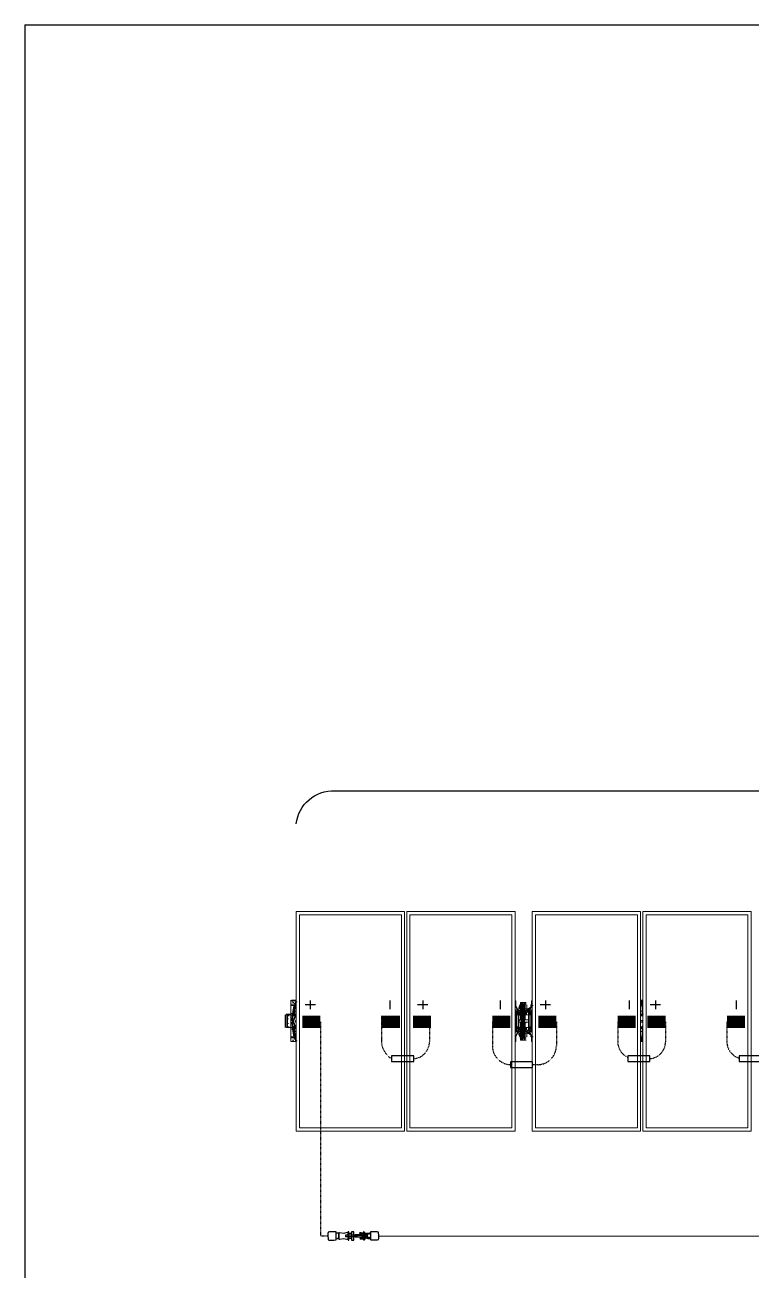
# Model space of a CAD drawing. Header units: feet. Extents: x -9903 to 12307, y -41 to 4121.
# Drawn here: x 0 to 299, y 3607 to 4121 of the extents above; entities that cross this region are included whole.
import ezdxf
from ezdxf.lldxf.tags import DXFTag

# ---------------------------------------------------------------- set-up
doc = ezdxf.new("R2010")
doc.units = ezdxf.units.FT
doc.header["$MEASUREMENT"] = 0
doc.linetypes.add('HIDDEN', pattern=[0.375, 0.25, -0.125])
for name, color, linetype in [('E-HARN-COMP', 8, 'Continuous'), ('E-TRNK-CABL-NEG', 6, 'HIDDEN'), ('E-TRUNK-CABLE-POS', 6, 'HIDDEN'), ('G-ANNO-TEXT', 1, 'Continuous'), ('Polarity-Text', 7, 'Continuous'), ('PV-DC-CABL-UG-', 10, 'DC-')]:
    doc.layers.add(name, color=color, linetype=linetype)
doc.styles.add('NEI-A', font='arial.ttf')
tags = doc.linetypes.add('DC-', pattern='A,0.176989,-0.049113,["DC-",NEI-A,S=0.1,R=0,X=0,Y=-0.05],-0.049113,-0.250887,0.176989', length=0.703091).pattern_tags.tags
tags[6] = DXFTag(74, 10)

# ---------------------------------------------------------------- blocks, each defined once
blk = doc.blocks.new('A$C4742fff2')
at = {"lineweight": 5}
for points in [[(0.0233, 0.4666), (0.2533, 0.4666), (0.2533, 0), (0.0233, 0)], [(0.2467, 0.46), (0.2467, 0.0067), (0.03, 0.0067), (0.03, 0.46)], [(0.4883, 0.4666), (0.2583, 0.4666), (0.2583, 0), (0.4883, 0)], [(0.4816, 0.46), (0.4816, 0.0067), (0.265, 0.0067), (0.265, 0.46)], [(0.525, 0.4666), (0.525, 0), (0.755, 0), (0.755, 0.4666)], [(0.5316, 0.46), (0.7483, 0.46), (0.7483, 0.0067), (0.5316, 0.0067)], [(0.76, 0), (0.99, 0), (0.99, 0.4666), (0.76, 0.4666)], [(0.7666, 0.0067), (0.7666, 0.46), (0.9833, 0.46), (0.9833, 0.0067)], [(0.4983, 0.2683), (0.4983, 0.26), (0.5, 0.26), (0.5, 0.2683)], [(0.5033, 0.2717), (0.5016, 0.2717), (0.5, 0.2717), (0.5, 0.27), (0.5016, 0.27), (0.5033, 0.27), (0.505, 0.27), (0.505, 0.2683), (0.505, 0.2483), (0.5066, 0.2483), (0.5066, 0.2683), (0.5083, 0.2683), (0.5083, 0.27), (0.51, 0.2717), (0.51, 0.2733), (0.5066, 0.2733), (0.5016, 0.2733), (0.5033, 0.2717), (0.505, 0.2717)], [(0.5033, 0.2733), (0.5016, 0.2733)], [(0.505, 0.2717), (0.5033, 0.2717)], [(0.5083, 0.27), (0.5066, 0.27)], [(0.0067, 0.2467), (0.0067, 0.245), (0.0067, 0.2467), (0.0083, 0.2467), (0.005, 0.2467), (0.005, 0.245), (0.005, 0.2433), (0.005, 0.245), (0.0067, 0.245)], [(0.0117, 0.2467), (0.01, 0.2467)], [(0.02, 0.245), (0.0183, 0.245)], [(0.0217, 0.245), (0.02, 0.245)], [(0.4933, 0.25), (0.4916, 0.2483), (0.4933, 0.2467), (0.495, 0.2483)], [(0.4933, 0.25), (0.4916, 0.25), (0.4916, 0.2483), (0.4916, 0.2467), (0.4933, 0.2467), (0.495, 0.2467), (0.495, 0.2483), (0.495, 0.25)], [(0.4933, 0.255), (0.495, 0.255)], [(0.495, 0.2483), (0.4933, 0.2483)], [(0.495, 0.2483), (0.4933, 0.2483)], [(0.5, 0.2483), (0.4983, 0.2483), (0.4966, 0.2483), (0.5, 0.2483), (0.5016, 0.2483)], [(0.5033, 0.2183), (0.5033, 0.2483), (0.5016, 0.2483), (0.5016, 0.2183)], [(0.5066, 0.2483), (0.5066, 0.2183), (0.5083, 0.2183), (0.5083, 0.2483)], [(0.5133, 0.2567), (0.5133, 0.2517), (0.5116, 0.2517), (0.5116, 0.25), (0.51, 0.255), (0.5116, 0.255), (0.5116, 0.2567)], [(0.51, 0.24), (0.51, 0.2367)], [(0.52, 0.2467), (0.5216, 0.2467), (0.5216, 0.2483), (0.5216, 0.25), (0.52, 0.25), (0.5183, 0.25), (0.5183, 0.2483), (0.5183, 0.2467)], [(0.52, 0.25), (0.5183, 0.2483), (0.52, 0.2467), (0.5216, 0.2483)], [(0.52, 0.2483), (0.5216, 0.2483), (0.52, 0.25)], [(0.5216, 0.2483), (0.52, 0.2483)], [(0.5216, 0.2483), (0.52, 0.2483)], [(0.0133, 0.2317), (0.015, 0.2317), (0.0167, 0.2217), (0.015, 0.2217)], [(0.015, 0.2317), (0.0167, 0.2317), (0.0167, 0.235), (0.015, 0.235)], [(0.02, 0.2217), (0.0183, 0.2217)], [(0.4883, 0.2317), (0.49, 0.2317)], [(0.4883, 0.2117), (0.49, 0.2117), (0.49, 0.2133), (0.4916, 0.2133), (0.4916, 0.215), (0.49, 0.215), (0.4883, 0.2133)], [(0.4933, 0.2217), (0.4916, 0.22), (0.4933, 0.2183), (0.495, 0.22)], [(0.4933, 0.2217), (0.4916, 0.2217), (0.4916, 0.22), (0.4916, 0.2183), (0.4933, 0.2183), (0.495, 0.2183), (0.495, 0.22), (0.495, 0.2217)], [(0.495, 0.22), (0.4933, 0.22)], [(0.495, 0.22), (0.4933, 0.22)], [(0.5116, 0.2367), (0.51, 0.2367)], [(0.5116, 0.2367), (0.51, 0.2367)], [(0.51, 0.2317), (0.51, 0.23), (0.5116, 0.23), (0.51, 0.23), (0.51, 0.2267), (0.51, 0.23)], [(0.51, 0.2183), (0.5116, 0.2183)], [(0.52, 0.2217), (0.5183, 0.22), (0.52, 0.2183), (0.5216, 0.22)], [(0.52, 0.22), (0.5216, 0.22), (0.52, 0.2217)], [(0.5233, 0.2317), (0.525, 0.2317)], [(0.7566, 0.235), (0.7583, 0.235), (0.7583, 0.2317), (0.755, 0.2317), (0.755, 0.2333), (0.755, 0.235)], [(0.5033, 0.195), (0.5033, 0.1967)], [(0.5083, 0.1967), (0.5066, 0.1967)], [(0.51, 0.195), (0.5083, 0.195)]]:
    blk.add_lwpolyline(points, close=True, dxfattribs=at)
for points in [[(0.0117, 0.27), (0.0117, 0.2667), (0.0183, 0.2667), (0.02, 0.2667), (0.02, 0.27), (0.0217, 0.2717), (0.02, 0.2717), (0.0183, 0.27), (0.0117, 0.27), (0.0117, 0.2767), (0.0117, 0.2783)], [(0.0117, 0.2667), (0.0117, 0.25), (0.015, 0.25), (0.015, 0.2467), (0.0167, 0.2467), (0.0183, 0.2467)], [(0.0133, 0.2783), (0.0233, 0.2783)], [(0.0133, 0.2767), (0.015, 0.2767)], [(0.015, 0.275), (0.0167, 0.275)], [(0.0167, 0.2733), (0.015, 0.2733), (0.0167, 0.2733), (0.0183, 0.2733)], [(0.02, 0.2667), (0.0167, 0.25), (0.015, 0.25), (0.0183, 0.2667)], [(0.0217, 0.2683), (0.0217, 0.27), (0.0217, 0.2733), (0.02, 0.27), (0.0183, 0.27)], [(0.0217, 0.275), (0.02, 0.255), (0.0217, 0.2717)], [(0.0217, 0.275), (0.0233, 0.275), (0.0217, 0.275)], [(0.0233, 0.275), (0.0233, 0.2733)], [(0.4883, 0.2767), (0.49, 0.2767), (0.49, 0.27), (0.49, 0.2683), (0.49, 0.2667), (0.4883, 0.2667), (0.49, 0.265), (0.49, 0.2667), (0.495, 0.2567), (0.495, 0.255), (0.4933, 0.255), (0.4933, 0.2533), (0.495, 0.2533), (0.495, 0.2517), (0.4966, 0.2517), (0.4983, 0.2567), (0.4983, 0.255), (0.5, 0.255), (0.5, 0.25), (0.4983, 0.2517), (0.4966, 0.2517), (0.4983, 0.25), (0.4966, 0.2517), (0.4966, 0.2617)], [(0.49, 0.27), (0.49, 0.27)], [(0.49, 0.2667), (0.49, 0.2667)], [(0.49, 0.265), (0.4933, 0.255), (0.49, 0.255), (0.49, 0.2567)], [(0.4966, 0.2367), (0.5016, 0.2367), (0.5, 0.2367), (0.5, 0.24), (0.5, 0.2617), (0.5, 0.2717)], [(0.4983, 0.2683), (0.4966, 0.2617), (0.4966, 0.2517), (0.4966, 0.2533)], [(0.4983, 0.2683), (0.4983, 0.2683)], [(0.5, 0.2683), (0.5016, 0.2683), (0.5016, 0.27), (0.5, 0.2717), (0.5, 0.2733), (0.5016, 0.2733), (0.5016, 0.2717), (0.5033, 0.2717), (0.5033, 0.2683), (0.505, 0.2683)], [(0.5016, 0.2733), (0.5033, 0.2733)], [(0.5016, 0.2717), (0.5033, 0.2717)], [(0.5016, 0.2483), (0.5016, 0.2683), (0.5033, 0.2683), (0.5033, 0.2483), (0.505, 0.2483), (0.505, 0.2183), (0.5066, 0.2183), (0.5066, 0.1983), (0.5083, 0.1983), (0.5083, 0.2183)], [(0.5033, 0.27), (0.505, 0.27), (0.5066, 0.27), (0.505, 0.27)], [(0.5083, 0.2717), (0.51, 0.2733), (0.5116, 0.2733), (0.51, 0.2733), (0.5083, 0.2717), (0.51, 0.2717), (0.5083, 0.2717), (0.5066, 0.2717), (0.5083, 0.2717), (0.5066, 0.2717), (0.5083, 0.2717), (0.5066, 0.2717), (0.5066, 0.2683), (0.5083, 0.2683), (0.5083, 0.2483)], [(0.5116, 0.2717), (0.51, 0.2717), (0.51, 0.27), (0.5083, 0.27), (0.51, 0.27)], [(0.51, 0.2717), (0.51, 0.2617)], [(0.5116, 0.2517), (0.5116, 0.25), (0.5133, 0.2517), (0.515, 0.2533), (0.5166, 0.2533), (0.5166, 0.255), (0.5183, 0.255), (0.5166, 0.2533), (0.5166, 0.2517), (0.5183, 0.2517), (0.5166, 0.2517), (0.5166, 0.215), (0.5183, 0.215), (0.5216, 0.215), (0.5233, 0.215), (0.5233, 0.2133), (0.525, 0.2133), (0.525, 0.2117), (0.5233, 0.2117), (0.5233, 0.2133), (0.5216, 0.2133), (0.5216, 0.215), (0.5216, 0.2167), (0.5233, 0.2167), (0.5233, 0.25), (0.5216, 0.25), (0.5216, 0.2517), (0.5216, 0.2533), (0.5233, 0.2533), (0.5233, 0.255), (0.525, 0.255), (0.5233, 0.2533), (0.5233, 0.2517), (0.5183, 0.2517), (0.5183, 0.2533), (0.52, 0.2533), (0.52, 0.255), (0.5183, 0.255), (0.5183, 0.2567), (0.5133, 0.2533), (0.5133, 0.2517), (0.5133, 0.2683), (0.5133, 0.26), (0.51, 0.26), (0.51, 0.2683), (0.5116, 0.2683), (0.51, 0.2683)], [(0.5116, 0.2683), (0.5116, 0.2683)], [(0.5233, 0.2667), (0.5183, 0.2567), (0.5183, 0.255), (0.52, 0.255), (0.5216, 0.255)], [(0.5233, 0.2567), (0.5233, 0.255), (0.52, 0.255), (0.5233, 0.265)], [(0.5233, 0.2683), (0.5216, 0.2683), (0.5216, 0.265), (0.5216, 0.2633), (0.5216, 0.2667), (0.5233, 0.2667), (0.5233, 0.265), (0.525, 0.2667), (0.5233, 0.2667), (0.5233, 0.27), (0.5233, 0.2767), (0.525, 0.2767)], [(0.5233, 0.27), (0.5233, 0.27)], [(0.755, 0.2783), (0.76, 0.2783)], [(0.76, 0.255), (0.7583, 0.255), (0.7583, 0.265), (0.7566, 0.275), (0.7583, 0.275), (0.7566, 0.275), (0.7583, 0.2733), (0.7583, 0.2717), (0.7583, 0.27)], [(0.7566, 0.2733), (0.7566, 0.27)], [(0, 0.2467), (0, 0.22)], [(0.0017, 0.2483), (0.005, 0.2483), (0.01, 0.2483), (0.0117, 0.2483), (0.01, 0.2483), (0.01, 0.2467), (0.0083, 0.2467), (0.01, 0.2467), (0.0083, 0.2467)], [(0.0017, 0.2467), (0.0033, 0.2467)], [(0.005, 0.2383), (0.005, 0.2433), (0.005, 0.2233), (0.005, 0.2217), (0.0067, 0.22), (0.0083, 0.22), (0.01, 0.22), (0.0083, 0.22), (0.01, 0.22), (0.0117, 0.22), (0.01, 0.22), (0.0117, 0.22), (0.01, 0.22), (0.005, 0.22), (0.0017, 0.22), (0.0033, 0.22)], [(0.0067, 0.2383), (0.005, 0.2383), (0.005, 0.2283)], [(0.0067, 0.245), (0.0083, 0.245)], [(0.01, 0.2467), (0.0083, 0.2467)], [(0.0083, 0.245), (0.0083, 0.245)], [(0.01, 0.2467), (0.0117, 0.2467)], [(0.01, 0.2467), (0.0117, 0.2467)], [(0.0167, 0.2467), (0.0167, 0.25), (0.02, 0.255), (0.02, 0.2533), (0.0183, 0.2517), (0.0183, 0.245), (0.0167, 0.2467), (0.015, 0.235), (0.0133, 0.235), (0.015, 0.2467), (0.0117, 0.2467), (0.0117, 0.25)], [(0.0133, 0.245), (0.0117, 0.245), (0.0117, 0.2467), (0.0117, 0.2483)], [(0.0133, 0.2217), (0.0117, 0.2217), (0.0117, 0.225), (0.0117, 0.2433), (0.0117, 0.245), (0.0117, 0.22), (0.0117, 0.2167)], [(0.0183, 0.25), (0.0167, 0.25), (0.015, 0.25)], [(0.015, 0.2467), (0.0167, 0.2467), (0.015, 0.2467)], [(0.02, 0.2433), (0.0167, 0.235), (0.0167, 0.2317), (0.02, 0.2233), (0.02, 0.2217), (0.0183, 0.2217)], [(0.0217, 0.2433), (0.0183, 0.235), (0.0167, 0.235), (0.0167, 0.2333), (0.0183, 0.2317), (0.0167, 0.2317)], [(0.0233, 0.245), (0.02, 0.245), (0.0217, 0.245), (0.02, 0.245), (0.0183, 0.245), (0.02, 0.245), (0.02, 0.2483)], [(0.0183, 0.245), (0.02, 0.245), (0.0183, 0.245)], [(0.02, 0.255), (0.02, 0.2483), (0.0233, 0.2483)], [(0.0233, 0.2467), (0.02, 0.2467), (0.0217, 0.2467)], [(0.02, 0.245), (0.02, 0.2467)], [(0.4966, 0.205), (0.4966, 0.215), (0.4966, 0.2517), (0.495, 0.2517), (0.4916, 0.2517), (0.4916, 0.2533), (0.49, 0.2533), (0.49, 0.255), (0.4883, 0.255), (0.4883, 0.2533), (0.49, 0.2533), (0.49, 0.2517), (0.4916, 0.2517), (0.49, 0.2517), (0.49, 0.25)], [(0.4883, 0.255), (0.4883, 0.255)], [(0.4883, 0.2467), (0.49, 0.2467)], [(0.4916, 0.2517), (0.4916, 0.25), (0.49, 0.25), (0.49, 0.2167), (0.4916, 0.2167), (0.4916, 0.215), (0.495, 0.215), (0.495, 0.2133), (0.4933, 0.2133), (0.4933, 0.2117), (0.495, 0.2117), (0.495, 0.21)], [(0.4933, 0.2483), (0.4933, 0.25), (0.4916, 0.2483)], [(0.4916, 0.2467), (0.4916, 0.2483)], [(0.4916, 0.2483), (0.4933, 0.2483)], [(0.4916, 0.2467), (0.4933, 0.2467)], [(0.4933, 0.2483), (0.495, 0.2483)], [(0.4933, 0.2483), (0.495, 0.2483)], [(0.4933, 0.2483), (0.495, 0.2483)], [(0.4933, 0.2483), (0.495, 0.2483)], [(0.4933, 0.2483), (0.495, 0.2483)], [(0.4933, 0.2467), (0.495, 0.2467), (0.495, 0.2483)], [(0.4933, 0.2483), (0.495, 0.2483)], [(0.5, 0.2517), (0.5, 0.25), (0.4983, 0.25), (0.4983, 0.2517), (0.4966, 0.2517), (0.4966, 0.2533), (0.495, 0.2533), (0.495, 0.255), (0.495, 0.2567)], [(0.495, 0.2517), (0.495, 0.2517)], [(0.4966, 0.2583), (0.4966, 0.26)], [(0.4966, 0.2517), (0.4966, 0.2517)], [(0.4966, 0.2467), (0.5, 0.2467)], [(0.4983, 0.2617), (0.4983, 0.2617)], [(0.4983, 0.2483), (0.5, 0.2483)], [(0.5, 0.245), (0.4983, 0.2467)], [(0.5, 0.2567), (0.5, 0.26)], [(0.5016, 0.2383), (0.5016, 0.24), (0.5, 0.24), (0.5, 0.2367), (0.5016, 0.2367), (0.5033, 0.2367), (0.5016, 0.2367), (0.5033, 0.2367)], [(0.5016, 0.2633), (0.5033, 0.2633)], [(0.5016, 0.2617), (0.5033, 0.2617)], [(0.5083, 0.2633), (0.51, 0.2633)], [(0.5083, 0.2617), (0.51, 0.2617), (0.51, 0.24), (0.51, 0.2383), (0.5083, 0.2383)], [(0.51, 0.26), (0.51, 0.2567)], [(0.51, 0.2483), (0.5116, 0.2483), (0.51, 0.2483), (0.5116, 0.2483), (0.5133, 0.2483), (0.5116, 0.2483), (0.5133, 0.2483)], [(0.51, 0.2467), (0.5166, 0.2467)], [(0.515, 0.2517), (0.5133, 0.2517), (0.5116, 0.25), (0.5133, 0.2517), (0.5133, 0.2617)], [(0.5216, 0.2633), (0.5133, 0.2583), (0.5133, 0.26)], [(0.5133, 0.2617), (0.5133, 0.2617)], [(0.52, 0.26), (0.5133, 0.255)], [(0.52, 0.2483), (0.5183, 0.2483)], [(0.52, 0.2467), (0.5183, 0.2467), (0.5183, 0.2483)], [(0.52, 0.2483), (0.5216, 0.2483)], [(0.52, 0.2483), (0.5216, 0.2483)], [(0.52, 0.2483), (0.5216, 0.2483)], [(0.52, 0.2483), (0.5216, 0.2483), (0.5233, 0.2483)], [(0.52, 0.2467), (0.5216, 0.2467)], [(0.5216, 0.2467), (0.5216, 0.2483)], [(0.5233, 0.2517), (0.5233, 0.25)], [(0.5233, 0.2467), (0.525, 0.2467)], [(0.525, 0.2467), (0.5233, 0.2467), (0.525, 0.2467)], [(0.755, 0.2483), (0.76, 0.2483), (0.7583, 0.2483)], [(0.755, 0.2467), (0.7583, 0.2467), (0.76, 0.2467)], [(0.755, 0.245), (0.7583, 0.245), (0.76, 0.245)], [(0.7616, 0.2483), (0.76, 0.2483), (0.7583, 0.25), (0.7583, 0.255)], [(0.7583, 0.245), (0.7583, 0.2467)], [(0.0067, 0.2283), (0.005, 0.2283), (0.005, 0.2233), (0.005, 0.2217), (0.0067, 0.2217), (0.0083, 0.22), (0.01, 0.22), (0.0117, 0.22), (0.01, 0.22)], [(0.0067, 0.2217), (0.0083, 0.2217)], [(0.0083, 0.2217), (0.0083, 0.2217)], [(0.0117, 0.1983), (0.0117, 0.2), (0.0183, 0.2), (0.02, 0.2), (0.0167, 0.2167), (0.015, 0.2167), (0.015, 0.22), (0.0117, 0.22), (0.0133, 0.22)], [(0.0183, 0.2), (0.015, 0.2167), (0.0117, 0.2167), (0.0117, 0.2)], [(0.015, 0.2167), (0.0167, 0.2167), (0.02, 0.2117), (0.02, 0.2183), (0.02, 0.22), (0.02, 0.2217), (0.0183, 0.2217), (0.02, 0.2217), (0.0217, 0.2217), (0.02, 0.2217), (0.02, 0.2233), (0.02, 0.22)], [(0.015, 0.2217), (0.015, 0.22), (0.0167, 0.22), (0.0167, 0.2167), (0.0183, 0.2167)], [(0.0167, 0.2367), (0.0183, 0.2367)], [(0.02, 0.2117), (0.02, 0.215), (0.0183, 0.215), (0.0183, 0.2217), (0.0167, 0.2217), (0.0167, 0.22)], [(0.0233, 0.2217), (0.0217, 0.2217), (0.0217, 0.2233), (0.02, 0.2233), (0.0217, 0.2233), (0.0183, 0.2317)], [(0.02, 0.2217), (0.0217, 0.2217), (0.02, 0.2217), (0.0183, 0.2233)], [(0.0233, 0.2317), (0.0217, 0.2317), (0.0217, 0.2333), (0.02, 0.2333), (0.0217, 0.2333), (0.0217, 0.235), (0.0233, 0.235)], [(0.0233, 0.22), (0.02, 0.22), (0.0217, 0.22)], [(0.0233, 0.2183), (0.02, 0.2183)], [(0.4883, 0.2367), (0.49, 0.2367)], [(0.4883, 0.235), (0.49, 0.235)], [(0.49, 0.22), (0.4883, 0.22)], [(0.4883, 0.19), (0.49, 0.19), (0.49, 0.1967), (0.49, 0.2), (0.4883, 0.2), (0.49, 0.2017), (0.49, 0.2), (0.495, 0.21), (0.495, 0.2117), (0.4933, 0.2117), (0.495, 0.2117), (0.495, 0.2133), (0.4966, 0.2133), (0.4966, 0.215), (0.495, 0.215), (0.4966, 0.215), (0.4983, 0.2167), (0.4966, 0.215), (0.4983, 0.215), (0.5, 0.2167), (0.5, 0.215)], [(0.49, 0.215), (0.49, 0.2167)], [(0.4933, 0.22), (0.4933, 0.2217), (0.4916, 0.22)], [(0.4916, 0.22), (0.4933, 0.22)], [(0.4916, 0.22), (0.4916, 0.2183), (0.4933, 0.2183)], [(0.4933, 0.22), (0.495, 0.22)], [(0.4933, 0.22), (0.495, 0.22)], [(0.4933, 0.22), (0.495, 0.22)], [(0.4933, 0.22), (0.495, 0.22)], [(0.495, 0.22), (0.4933, 0.22)], [(0.495, 0.22), (0.495, 0.2183), (0.4933, 0.2183)], [(0.4933, 0.22), (0.495, 0.22)], [(0.495, 0.215), (0.495, 0.215)], [(0.5, 0.2317), (0.5, 0.23), (0.5016, 0.23), (0.5016, 0.2317), (0.4966, 0.2317), (0.4966, 0.235), (0.4983, 0.235)], [(0.5, 0.22), (0.4966, 0.22), (0.4983, 0.22), (0.5, 0.2217)], [(0.4966, 0.2183), (0.5, 0.2183), (0.5016, 0.2183), (0.5, 0.2183), (0.4983, 0.2183), (0.5, 0.2183)], [(0.4966, 0.2133), (0.4966, 0.215), (0.4966, 0.205), (0.4983, 0.2), (0.4983, 0.2083), (0.5, 0.2083), (0.5, 0.2117), (0.4983, 0.2117), (0.4983, 0.21), (0.4966, 0.215), (0.4983, 0.215), (0.4983, 0.2167), (0.5, 0.2167), (0.5, 0.2117)], [(0.4966, 0.215), (0.4966, 0.215)], [(0.5016, 0.23), (0.5033, 0.23), (0.5016, 0.23), (0.5, 0.23), (0.5, 0.2267), (0.5, 0.23)], [(0.505, 0.195), (0.5033, 0.195), (0.5016, 0.195), (0.5016, 0.1933), (0.5, 0.1933), (0.5, 0.195), (0.5, 0.1967), (0.5, 0.205), (0.5, 0.2267), (0.5, 0.2283), (0.5016, 0.2283)], [(0.5016, 0.2183), (0.5016, 0.1983), (0.5033, 0.1983), (0.5033, 0.2183), (0.505, 0.2183), (0.505, 0.2), (0.505, 0.1967), (0.5033, 0.1967), (0.5033, 0.1983)], [(0.5083, 0.2367), (0.5166, 0.2367)], [(0.5166, 0.235), (0.5166, 0.2317), (0.5083, 0.2317)], [(0.5083, 0.205), (0.51, 0.205), (0.51, 0.2267), (0.51, 0.2283), (0.5083, 0.2283)], [(0.5166, 0.22), (0.51, 0.22), (0.5116, 0.22), (0.5116, 0.2183), (0.5133, 0.2183), (0.5116, 0.2183), (0.5133, 0.2183)], [(0.5216, 0.205), (0.5133, 0.2083), (0.51, 0.2083), (0.51, 0.2117), (0.5116, 0.2167), (0.5116, 0.215)], [(0.51, 0.2117), (0.5116, 0.2117), (0.5133, 0.21), (0.5133, 0.2083), (0.5133, 0.2), (0.5133, 0.205), (0.5133, 0.215), (0.5133, 0.2133)], [(0.5133, 0.21), (0.5133, 0.215), (0.5116, 0.2167), (0.5133, 0.215), (0.5116, 0.2167), (0.5133, 0.215), (0.5133, 0.205)], [(0.5183, 0.21), (0.5183, 0.2117), (0.5133, 0.215), (0.515, 0.2133), (0.5166, 0.2133), (0.5183, 0.2133)], [(0.5233, 0.2), (0.5183, 0.21), (0.5183, 0.2117), (0.52, 0.2117), (0.52, 0.2133), (0.5183, 0.2133), (0.5183, 0.215), (0.5166, 0.215), (0.5166, 0.2133), (0.5183, 0.2117), (0.52, 0.2117), (0.5216, 0.2117)], [(0.5166, 0.215), (0.5166, 0.215)], [(0.525, 0.22), (0.5233, 0.22), (0.5216, 0.22), (0.52, 0.22), (0.5216, 0.22), (0.52, 0.22), (0.5216, 0.22), (0.52, 0.22), (0.5216, 0.22), (0.52, 0.22), (0.5183, 0.22), (0.5183, 0.2183), (0.52, 0.2183), (0.5183, 0.2183), (0.5183, 0.22), (0.5183, 0.2217), (0.52, 0.2217), (0.5216, 0.2217), (0.5216, 0.22), (0.5216, 0.2183), (0.52, 0.2183), (0.5216, 0.2183), (0.5216, 0.22), (0.52, 0.22)], [(0.5183, 0.215), (0.5183, 0.215)], [(0.5233, 0.2367), (0.525, 0.2367)], [(0.5233, 0.235), (0.525, 0.235)], [(0.5233, 0.22), (0.525, 0.22), (0.5233, 0.22)], [(0.5233, 0.2167), (0.5233, 0.215)], [(0.755, 0.2233), (0.755, 0.2217), (0.7583, 0.2217), (0.7583, 0.2233), (0.76, 0.2233)], [(0.7583, 0.2117), (0.7583, 0.2167), (0.76, 0.2183), (0.76, 0.22), (0.7583, 0.22), (0.755, 0.22)], [(0.755, 0.2183), (0.7583, 0.2183), (0.76, 0.2183)], [(0.7583, 0.22), (0.7583, 0.2233)], [(0.0133, 0.19), (0.0117, 0.19), (0.0117, 0.1983), (0.0183, 0.1983), (0.02, 0.195), (0.0217, 0.195), (0.02, 0.1983)], [(0.0233, 0.19), (0.0133, 0.19), (0.015, 0.19)], [(0.0183, 0.1933), (0.0167, 0.1933), (0.015, 0.1933), (0.0167, 0.1933)], [(0.0167, 0.1917), (0.015, 0.1917)], [(0.02, 0.2017), (0.02, 0.1983), (0.0183, 0.1983)], [(0.0217, 0.195), (0.02, 0.2117), (0.0217, 0.1933)], [(0.0217, 0.1967), (0.0217, 0.1933), (0.0233, 0.1933), (0.0233, 0.1917), (0.0217, 0.1917), (0.0217, 0.1933), (0.02, 0.1967)], [(0.0217, 0.2), (0.0217, 0.1983)], [(0.4883, 0.2117), (0.4883, 0.2117)], [(0.49, 0.21), (0.49, 0.2117), (0.4933, 0.2117), (0.49, 0.2017)], [(0.4966, 0.2083), (0.4966, 0.21)], [(0.4983, 0.1983), (0.5, 0.1983), (0.5, 0.2083)], [(0.4983, 0.205), (0.4983, 0.205)], [(0.5, 0.1983), (0.5016, 0.1983), (0.5016, 0.1967), (0.5, 0.195), (0.5, 0.1967), (0.5016, 0.1967), (0.5033, 0.1967)], [(0.5016, 0.205), (0.5033, 0.205)], [(0.5016, 0.2033), (0.5033, 0.2033)], [(0.505, 0.1967), (0.5033, 0.1967), (0.5033, 0.195), (0.5016, 0.195), (0.5033, 0.195), (0.5016, 0.195), (0.5016, 0.1933)], [(0.5033, 0.1933), (0.5016, 0.1933), (0.5033, 0.1933), (0.5083, 0.1933), (0.51, 0.1933)], [(0.5033, 0.2), (0.505, 0.2)], [(0.505, 0.1967), (0.5033, 0.1967), (0.505, 0.1967)], [(0.505, 0.1983), (0.5066, 0.1983), (0.5066, 0.1967), (0.5083, 0.1967), (0.5083, 0.1983)], [(0.5066, 0.195), (0.5066, 0.1967), (0.5066, 0.195), (0.5083, 0.195), (0.51, 0.195), (0.51, 0.1933), (0.51, 0.195), (0.5083, 0.195), (0.5066, 0.1967), (0.5083, 0.1967), (0.51, 0.195), (0.51, 0.1967), (0.51, 0.205)], [(0.5066, 0.2), (0.5083, 0.2)], [(0.5083, 0.2033), (0.51, 0.2033)], [(0.51, 0.1967), (0.5083, 0.1967), (0.51, 0.1967), (0.51, 0.195), (0.51, 0.1933), (0.5116, 0.1933)], [(0.51, 0.2083), (0.51, 0.1983), (0.5116, 0.1983), (0.51, 0.1983)], [(0.5116, 0.2), (0.5116, 0.2)], [(0.52, 0.2083), (0.5133, 0.2117)], [(0.5133, 0.205), (0.5133, 0.205)], [(0.5233, 0.21), (0.5233, 0.2117), (0.52, 0.2117), (0.5233, 0.2017), (0.5233, 0.2), (0.5216, 0.2), (0.5216, 0.2033)], [(0.5216, 0.2017), (0.5216, 0.2033), (0.5216, 0.2017), (0.5233, 0.2017), (0.525, 0.2), (0.5233, 0.2), (0.5233, 0.1983), (0.5233, 0.1967), (0.5233, 0.19), (0.525, 0.19)], [(0.5233, 0.2), (0.5233, 0.2)], [(0.5233, 0.1967), (0.5233, 0.1967)], [(0.525, 0.2117), (0.525, 0.2117)], [(0.755, 0.19), (0.76, 0.19)], [(0.76, 0.2117), (0.7583, 0.2117), (0.7583, 0.2017), (0.7566, 0.195), (0.7566, 0.1933), (0.7583, 0.1933)], [(0.7583, 0.1983), (0.7583, 0.195), (0.7583, 0.1933), (0.7566, 0.1933), (0.7566, 0.1917), (0.7583, 0.1917)], [(0.7566, 0.1967), (0.7566, 0.1933), (0.7566, 0.1917)]]:
    blk.add_lwpolyline(points, dxfattribs=at)
at = {"color": 8, "lineweight": 5, "true_color": 0x808080}
for points in [[(0.0117, 0.2767), (0.0233, 0.2767)], [(0.0233, 0.265), (0.0233, 0.275), (0.025, 0.275)], [(0.4883, 0.2667), (0.4883, 0.2683)], [(0.5, 0.27), (0.5, 0.2617)], [(0.5016, 0.2733), (0.5016, 0.2733)], [(0.5016, 0.2733), (0.5033, 0.2733)], [(0.5016, 0.27), (0.5033, 0.27), (0.5016, 0.27), (0.5033, 0.27), (0.505, 0.27)], [(0.5033, 0.2717), (0.505, 0.2717)], [(0.5066, 0.2717), (0.5083, 0.2717)], [(0.5066, 0.27), (0.5083, 0.27), (0.51, 0.27), (0.5083, 0.27), (0.51, 0.27), (0.51, 0.2617)], [(0.5083, 0.2733), (0.5083, 0.2733)], [(0.5083, 0.2733), (0.51, 0.2733)], [(0.5266, 0.2667), (0.525, 0.2667), (0.525, 0.2683)], [(0.755, 0.2767), (0.76, 0.2767)], [(0.76, 0.2733), (0.7583, 0.275), (0.7566, 0.275), (0.755, 0.26)], [(0.755, 0.2717), (0.755, 0.27), (0.755, 0.2717), (0.7566, 0.2717)], [(0.7566, 0.2733), (0.7566, 0.2733)], [(0.76, 0.2717), (0.7583, 0.2717), (0.7583, 0.27), (0.76, 0.2633)], [(0.76, 0.2667), (0.7583, 0.2683), (0.7583, 0.27), (0.76, 0.27)], [(0.0017, 0.2483), (0.0017, 0.22)], [(0.0083, 0.2467), (0.01, 0.2467)], [(0.02, 0.255), (0.0233, 0.255)], [(0.49, 0.2567), (0.4883, 0.2583)], [(0.4883, 0.2583), (0.4883, 0.2583)], [(0.4916, 0.25), (0.4933, 0.25)], [(0.4916, 0.22), (0.4916, 0.2467)], [(0.495, 0.2517), (0.495, 0.25)], [(0.495, 0.2467), (0.495, 0.22)], [(0.5, 0.26), (0.5016, 0.26)], [(0.5, 0.255), (0.5016, 0.255)], [(0.5, 0.25), (0.5016, 0.25)], [(0.5016, 0.2633), (0.5016, 0.2383), (0.5016, 0.2367), (0.5033, 0.2367), (0.5016, 0.2367), (0.5033, 0.2367)], [(0.5083, 0.2633), (0.5083, 0.2383), (0.5083, 0.2367), (0.51, 0.2367), (0.5083, 0.2367)], [(0.51, 0.26), (0.5116, 0.26)], [(0.51, 0.255), (0.5116, 0.255)], [(0.5116, 0.25), (0.51, 0.25)], [(0.52, 0.2617), (0.5183, 0.26), (0.5166, 0.2583), (0.515, 0.2567), (0.5133, 0.2567)], [(0.5183, 0.25), (0.5183, 0.2517)], [(0.5183, 0.22), (0.5183, 0.2467)], [(0.5216, 0.25), (0.5233, 0.25)], [(0.5216, 0.2467), (0.5216, 0.22)], [(0.525, 0.2583), (0.5233, 0.2567)], [(0.525, 0.2583), (0.525, 0.2583)], [(0.755, 0.255), (0.7583, 0.255)], [(0.01, 0.22), (0.0083, 0.22)], [(0.4916, 0.2167), (0.4916, 0.2183)], [(0.495, 0.2183), (0.495, 0.215)], [(0.5, 0.2167), (0.5016, 0.2167)], [(0.5016, 0.2033), (0.5016, 0.2317)], [(0.5016, 0.23), (0.5033, 0.23)], [(0.5083, 0.2033), (0.5083, 0.2283), (0.5083, 0.2317)], [(0.51, 0.2367), (0.5116, 0.2367)], [(0.51, 0.23), (0.5116, 0.23)], [(0.51, 0.2167), (0.5116, 0.2167)], [(0.5183, 0.215), (0.5183, 0.2183)], [(0.5216, 0.2183), (0.5216, 0.2167)], [(0.0117, 0.19), (0.0233, 0.19)], [(0.0233, 0.2117), (0.02, 0.2117)], [(0.0233, 0.1933), (0.0233, 0.2017)], [(0.0233, 0.1917), (0.025, 0.1917)], [(0.4883, 0.21), (0.49, 0.21)], [(0.4883, 0.21), (0.4883, 0.21)], [(0.49, 0.1967), (0.4883, 0.1967), (0.49, 0.1967)], [(0.5, 0.2117), (0.5016, 0.2117)], [(0.5, 0.2083), (0.5016, 0.2083)], [(0.5, 0.205), (0.5, 0.1967)], [(0.5016, 0.1967), (0.5033, 0.1967)], [(0.5016, 0.195), (0.5016, 0.195)], [(0.5016, 0.1933), (0.5016, 0.195)], [(0.5083, 0.1967), (0.51, 0.1967)], [(0.5083, 0.195), (0.5083, 0.195)], [(0.5083, 0.195), (0.5083, 0.1933)], [(0.51, 0.2117), (0.5116, 0.2117)], [(0.51, 0.2083), (0.5116, 0.2083)], [(0.51, 0.1967), (0.51, 0.205)], [(0.5133, 0.2117), (0.515, 0.21), (0.5166, 0.2083), (0.5183, 0.2067), (0.52, 0.205)], [(0.5233, 0.21), (0.525, 0.21)], [(0.525, 0.1967), (0.5233, 0.1967), (0.525, 0.1967)], [(0.525, 0.21), (0.525, 0.21)], [(0.525, 0.2), (0.5266, 0.2)], [(0.7583, 0.2117), (0.755, 0.2117)], [(0.755, 0.2083), (0.7566, 0.1933)], [(0.755, 0.1983), (0.755, 0.195), (0.755, 0.1967)], [(0.755, 0.19), (0.76, 0.19)], [(0.7566, 0.1917), (0.7583, 0.1917), (0.7583, 0.1933), (0.76, 0.1933)], [(0.7566, 0.1933), (0.7566, 0.1933)], [(0.76, 0.195), (0.7583, 0.195), (0.7583, 0.1967), (0.76, 0.205)], [(0.76, 0.1983), (0.7583, 0.1983), (0.76, 0.2)]]:
    blk.add_lwpolyline(points, dxfattribs=at)
for points in [[(0.4883, 0.27), (0.49, 0.27)], [(0.525, 0.27), (0.5233, 0.27)], [(0.5033, 0.23), (0.5016, 0.23)], [(0.51, 0.23), (0.5083, 0.23)], [(0.49, 0.2), (0.4883, 0.2)], [(0.5033, 0.1967), (0.5016, 0.1967)], [(0.505, 0.1967), (0.5033, 0.1967)], [(0.5083, 0.1967), (0.5066, 0.1967)], [(0.51, 0.1967), (0.5083, 0.1967)]]:
    blk.add_lwpolyline(points, close=True, dxfattribs=at)
blk = doc.blocks.new('A$C2C7A52CE')
at = {"layer": 'E-HARN-COMP'}
for p, q in [((-0.496, 0.086, 0.079), (-0.494, 0.085, 0.079)), ((-0.496, -0.086, 0.079), (-0.494, -0.085, 0.079))]:
    blk.add_line(p, q, dxfattribs=at)
for points, elevation in [([(-0.634, -0.1), (-0.636, -0.098), (-0.636, 0.098), (-0.634, 0.1), (-0.576, 0.1), (-0.573, 0.097), (-0.573, -0.097), (-0.576, -0.1), (-0.634, -0.1)], -0.033), ([(-0.634, 0.031), (-0.629, 0.031), (-0.629, 0.022), (-0.598, 0.022)], 0.079), ([(-0.573, 0.062), (-0.571, 0.06), (-0.515, 0.06), (-0.512, 0.062)], 0.015), ([(-0.509, -0.1), (-0.512, -0.097), (-0.512, 0.097), (-0.509, 0.1), (-0.496, 0.1), (-0.496, -0.1), (-0.509, -0.1)], -0.033), ([(-0.493, 0.097), (-0.493, 0.093), (-0.491, 0.089), (-0.389, 0.062), (-0.284, 0.075), (-0.281, 0.078), (-0.27, 0.078), (-0.27, -0.078), (-0.281, -0.078), (-0.284, -0.075), (-0.389, -0.062), (-0.491, -0.089), (-0.493, -0.097), (-0.493, 0.097)], -0.033), ([(-0.27, -0.078), (-0.267, -0.075), (-0.267, 0.075), (-0.27, 0.078)], -0.033), ([(-0.267, 0.069), (-0.263, 0.065), (-0.246, 0.065), (-0.246, 0.072), (-0.237, 0.072), (-0.237, 0.065), (-0.222, 0.065), (-0.218, 0.072), (-0.216, 0.072), (-0.212, 0.065), (-0.209, 0.065), (-0.204, 0.072), (-0.203, 0.072)], 0.079), ([(-0.003, -0.087), (-0.006, -0.091), (-0.033, -0.1), (-0.141, -0.1), (-0.198, -0.098), (-0.203, -0.095), (-0.203, 0.094), (-0.198, 0.098), (-0.141, 0.1), (-0.034, 0.1), (-0.006, 0.09), (-0.003, 0.087), (0, 0.059), (0, 0.002), (-0.002, -0.07), (-0.003, -0.087)], -0.024), ([(-0.634, -0.031), (-0.629, -0.031), (-0.629, -0.022), (-0.598, -0.022)], 0.079), ([(-0.573, -0.063), (-0.571, -0.06), (-0.515, -0.06), (-0.512, -0.063)], 0.015), ([(-0.267, -0.069), (-0.263, -0.065), (-0.246, -0.065), (-0.246, -0.072), (-0.237, -0.072), (-0.237, -0.065), (-0.229, -0.065), (-0.225, -0.073), (-0.223, -0.073), (-0.218, -0.065), (-0.215, -0.065), (-0.211, -0.073), (-0.209, -0.073), (-0.205, -0.065), (-0.203, -0.065)], -0.039)]:
    blk.add_lwpolyline(points, dxfattribs=dict(at, elevation=elevation))
for points in [[(-0.59, 0.018), (-0.426, 0.018)], [(-0.426, 0.018), (-0.426, -0.018)], [(-0.59, -0.018), (-0.426, -0.018)]]:
    blk.add_lwpolyline(points, dxfattribs=at)
blk = doc.blocks.new('A$C084F4888')
at = {"layer": 'E-HARN-COMP'}
for p, q in [((0.523, 0.021, 0.006), (0.415, 0.021, 0.006)), ((0.54, 0.017, 0.006), (0.568, 0.017, 0.006)), ((0.523, -0.021, 0.006), (0.415, -0.021, 0.006)), ((0.54, -0.017, 0.006), (0.568, -0.017, 0.006))]:
    blk.add_line(p, q, dxfattribs=at)
for points, elevation in [([(0.196, -0.096), (0.2, -0.092), (0.2, 0.092), (0.196, 0.097), (0.034, 0.098), (0.006, 0.089), (0.003, 0.086), (0.001, 0.071), (0, 0.031), (0, -0.01), (0.001, -0.072), (0.003, -0.086), (0.033, -0.098), (0.196, -0.096)], -0.011), ([(0.2, 0.068), (0.202, 0.064), (0.203, 0.062), (0.203, 0.056), (0.204, 0.056), (0.205, 0.062), (0.205, 0.064), (0.209, 0.072), (0.212, 0.072), (0.216, 0.064), (0.217, 0.056), (0.22, 0.056)], 0.053), ([(0.275, 0.077), (0.275, -0.077), (0.277, -0.074), (0.277, -0.063), (0.282, -0.059), (0.294, -0.059), (0.314, -0.052), (0.322, -0.052), (0.326, -0.054), (0.351, -0.097), (0.353, -0.098), (0.353, 0.098), (0.35, 0.096), (0.326, 0.054), (0.322, 0.052), (0.314, 0.052), (0.294, 0.059), (0.282, 0.059), (0.277, 0.063), (0.277, 0.074), (0.275, 0.077)], 0), ([(0.353, 0.086), (0.366, 0.086)], 0.004), ([(0.466, 0.063), (0.466, 0.065), (0.457, 0.073), (0.45, 0.076), (0.431, 0.076), (0.433, 0.07), (0.373, 0.07), (0.369, 0.075), (0.369, 0.096), (0.366, 0.098), (0.366, -0.098), (0.369, -0.096), (0.369, -0.075), (0.373, -0.07), (0.433, -0.07), (0.431, -0.076), (0.45, -0.076), (0.457, -0.073), (0.466, -0.065), (0.466, -0.063), (0.464, -0.062), (0.373, -0.059), (0.369, -0.055), (0.369, -0.044), (0.371, -0.042), (0.371, 0.042), (0.369, 0.044), (0.369, 0.055), (0.373, 0.059)], 0.027), ([(0.373, 0.059), (0.464, 0.062), (0.466, 0.063)], 0.027), ([(0.2, -0.067), (0.203, -0.072), (0.205, -0.072), (0.209, -0.064), (0.212, -0.064), (0.216, -0.072), (0.218, -0.072), (0.223, -0.064), (0.223, -0.062)], 0.006), ([(0.353, -0.086), (0.366, -0.086)], 0.004)]:
    blk.add_lwpolyline(points, dxfattribs=dict(at, elevation=elevation))
for points in [[(0.266, 0.077), (0.264, 0.074), (0.264, 0.067), (0.259, 0.062), (0.252, 0.062), (0.252, 0.064), (0.227, 0.064), (0.227, 0.062), (0.226, 0.062), (0.222, 0.062), (0.22, 0.06), (0.22, 0.05), (0.221, 0.047), (0.223, 0.045), (0.226, 0.044), (0.26, 0.044), (0.263, 0.045), (0.264, 0.048), (0.264, 0.067)], [(0.371, 0.037), (0.38, 0.037)], [(0.38, -0.042), (0.38, 0.042), (0.381, 0.041), (0.381, -0.041), (0.38, -0.042)], [(0.382, 0.035), (0.385, 0.034), (0.385, -0.034), (0.382, -0.035), (0.382, 0.035), (0.381, 0.039)], [(0.385, 0.029), (0.392, 0.029)], [(0.397, 0.039), (0.396, 0.035), (0.392, 0.034), (0.392, -0.034), (0.396, -0.035), (0.396, 0.035)], [(0.398, 0.042), (0.397, 0.041), (0.397, -0.041), (0.398, -0.042), (0.398, 0.042)], [(0.398, 0.037), (0.403, 0.037)], [(0.403, 0.042), (0.406, 0.041), (0.41, 0.038), (0.41, 0.034), (0.414, 0.032), (0.573, 0.032), (0.574, 0.031), (0.575, 0.024), (0.575, -0.024), (0.575, -0.03), (0.573, -0.032), (0.414, -0.032), (0.41, -0.038), (0.406, -0.041), (0.405, -0.042), (0.403, -0.042), (0.403, 0.042)], [(0.537, 0.024), (0.538, 0.022), (0.538, -0.022), (0.537, -0.024), (0.537, 0.024)], [(0.575, 0.024), (0.57, 0.019), (0.57, -0.019), (0.575, -0.024)], [(0.266, -0.077), (0.264, -0.074), (0.264, -0.067), (0.259, -0.062), (0.252, -0.062), (0.252, -0.064), (0.227, -0.064), (0.227, -0.062), (0.226, -0.062), (0.222, -0.062), (0.22, -0.06), (0.22, -0.05), (0.221, -0.047), (0.223, -0.045), (0.226, -0.044), (0.26, -0.044), (0.263, -0.045), (0.264, -0.048), (0.264, -0.067)], [(0.371, -0.037), (0.38, -0.037)], [(0.381, -0.039), (0.382, -0.035)], [(0.385, -0.029), (0.392, -0.029)], [(0.396, -0.035), (0.397, -0.039)], [(0.398, -0.037), (0.403, -0.037)]]:
    blk.add_lwpolyline(points, dxfattribs=at)
at = {"layer": 'E-HARN-COMP', "elevation": 0.063}
blk.add_lwpolyline([(0.351, 0.024), (0.299, 0.024), (0.299, -0.024), (0.351, -0.024)], close=True, dxfattribs=at)
at = {"layer": 'E-HARN-COMP'}
blk.add_circle((0.318, 0, 0.052), 0.0136, dxfattribs=at)

msp = doc.modelspace()

# ---------------------------------------------------------------- linework, layer by layer
msp.add_line((0, 4121.03), (4102.45, 4121.03))
msp.add_lwpolyline([(0, 4121.03), (0, 669.44)])
at = {"layer": 'E-HARN-COMP', "const_width": 5}
for points in [[(114.39, 3709.71), (121.84, 3709.71)], [(147.14, 3709.71), (154.6, 3709.71)], [(160, 3709.71), (167.46, 3709.71)], [(192.76, 3709.71), (200.21, 3709.71)], [(211.69, 3709.71), (219.14, 3709.71)], [(244.45, 3709.71), (251.9, 3709.71)], [(256.71, 3709.71), (264.16, 3709.71)], [(289.47, 3709.71), (296.92, 3709.71)]]:
    msp.add_lwpolyline(points, dxfattribs=at)
at = {"layer": 'E-HARN-COMP'}
for points in [[(155.78, 3695.62), (151.21, 3695.62), (151.21, 3693.3), (155.78, 3693.3)], [(155.78, 3693.3), (160.34, 3693.3), (160.34, 3695.62), (155.78, 3695.62)], [(253.13, 3695.62), (248.56, 3695.62), (248.56, 3693.3), (253.13, 3693.3)], [(253.13, 3693.3), (257.69, 3693.3), (257.69, 3695.62), (253.13, 3695.62)], [(299.13, 3695.62), (294.56, 3695.62), (294.56, 3693.3), (299.13, 3693.3)], [(299.13, 3693.3), (303.69, 3693.3), (303.69, 3695.62), (299.13, 3695.62)], [(204.8, 3693.23), (200.23, 3693.23), (200.23, 3690.9), (204.8, 3690.9)], [(204.8, 3690.9), (209.36, 3690.9), (209.36, 3693.23), (204.8, 3693.23)]]:
    msp.add_lwpolyline(points, dxfattribs=at)
at = {"layer": 'E-TRNK-CABL-NEG', "ltscale": 0.1}
for points in [[(147.04, 3712.16), (147.04, 3702.2, 0.271194), (151.22, 3694.46)], [(192.76, 3709.71), (192.76, 3699.74, 0.404462), (200.24, 3692.01)], [(244.45, 3709.71), (244.45, 3701.47, 0.305811), (248.84, 3694.96, 0.305811)], [(289.47, 3709.71), (289.47, 3701.47, 0.334879), (294.56, 3694.72, 0.334879)]]:
    msp.add_lwpolyline(points, format="xyb", dxfattribs=at)
at = {"layer": 'E-TRUNK-CABLE-POS', "ltscale": 0.1}
msp.add_lwpolyline([(121.84, 3709.71), (121.84, 3621.38), (124.96, 3621.38)], dxfattribs=at)
for points in [[(166.81, 3709.7), (166.81, 3701.46, -0.391396), (160.34, 3694.46, -0.391396)], [(219.14, 3709.71), (219.14, 3699.74, -0.404462), (211.66, 3692.01), (209.36, 3692.01)], [(264.16, 3709.71), (264.16, 3701.47, -0.391396), (257.69, 3694.47, -0.391396)]]:
    msp.add_lwpolyline(points, format="xyb", dxfattribs=at)
at = {"layer": 'G-ANNO-TEXT', "flags": 128}
msp.add_lwpolyline([(111.89, 3791.32, -0.401002), (127.88, 3804.97), (674.81, 3804.97, 0.298343), (693.32, 3818.62, 0.298343), (711.82, 3804.97), (1301.75, 3804.97, -0.298343), (1320.26, 3791.32)], format="xyb", dxfattribs=at)
at = {"layer": 'Polarity-Text'}
for p, q in [((119.78, 3716.75), (115.51, 3716.75)), ((117.65, 3718.56), (117.65, 3714.94)), ((150.54, 3718.49), (150.54, 3714.87)), ((166.19, 3716.68), (161.92, 3716.68)), ((164.06, 3718.49), (164.06, 3714.87)), ((195.91, 3718.49), (195.91, 3714.87)), ((216.78, 3716.75), (212.51, 3716.75)), ((214.65, 3718.56), (214.65, 3714.94)), ((249.22, 3718.49), (249.22, 3714.87)), ((262.11, 3716.75), (257.84, 3716.75)), ((259.97, 3718.56), (259.97, 3714.94)), ((293.25, 3718.49), (293.25, 3714.87))]:
    msp.add_line(p, q, dxfattribs=at)
at = {"layer": 'PV-DC-CABL-UG-', "ltscale": 0.6}
msp.add_lwpolyline([(145.88, 3621.38), (2048.84, 3621.28)], dxfattribs=at)

# ---------------------------------------------------------------- block references
at = {"xscale": 194.04614304, "yscale": 194.04614304, "zscale": 194.04614304}
msp.add_blockref('A$C4742fff2', (107.36, 3664.64), dxfattribs=at)
at = {"layer": 'E-HARN-COMP', "xscale": -16.84716062325401, "yscale": 16.84716062325401, "zscale": 16.84716062325401}
msp.add_blockref('A$C2C7A52CE', (124.96, 3621.34, 0.4), dxfattribs=at)
at = {"layer": 'E-HARN-COMP', "xscale": 16.84716062325401, "yscale": 16.84716062325401, "zscale": 16.84716062325401, "rotation": 180.6156573093305}
msp.add_blockref('A$C084F4888', (145.88, 3621.45, -0.15), dxfattribs=at)
msp.add_blockref('A$C084F4888', (145.88, 3621.45, -0.15), dxfattribs=at)

doc.saveas('drawing.dxf')
